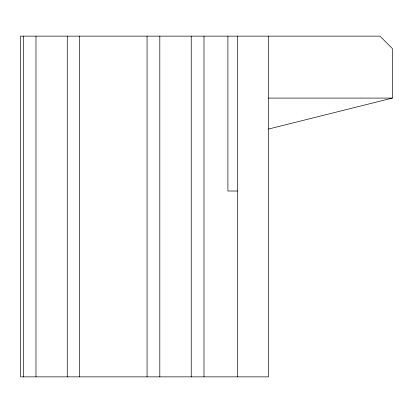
<?xml version="1.0" encoding="UTF-8"?>
<svg xmlns="http://www.w3.org/2000/svg" width="413" height="413" viewBox="0 0 413 413"><rect width="100%" height="100%" fill="white"/><g stroke="black" fill="none" stroke-linecap="round" stroke-linejoin="round"><path stroke-width="0.62" d="M268.45 129.062L392.35 98.087L392.35 48.527L379.96 36.137L20.65 36.137L20.65 376.863L268.45 376.863L268.45 36.137M268.45 98.087L392.35 98.087M237.475 191.012L227.904 191.012L227.904 36.137M237.475 36.137L237.475 376.863M203.986 36.137L203.986 376.863M191.24 36.137L191.24 376.863M159.81 36.137L159.81 376.863M147.064 36.137L147.064 376.863M79.663 36.137L79.663 376.863M67.267 36.137L67.267 376.863M35.983 36.137L35.983 376.863M23.587 36.137L23.587 376.863"/></g></svg>
